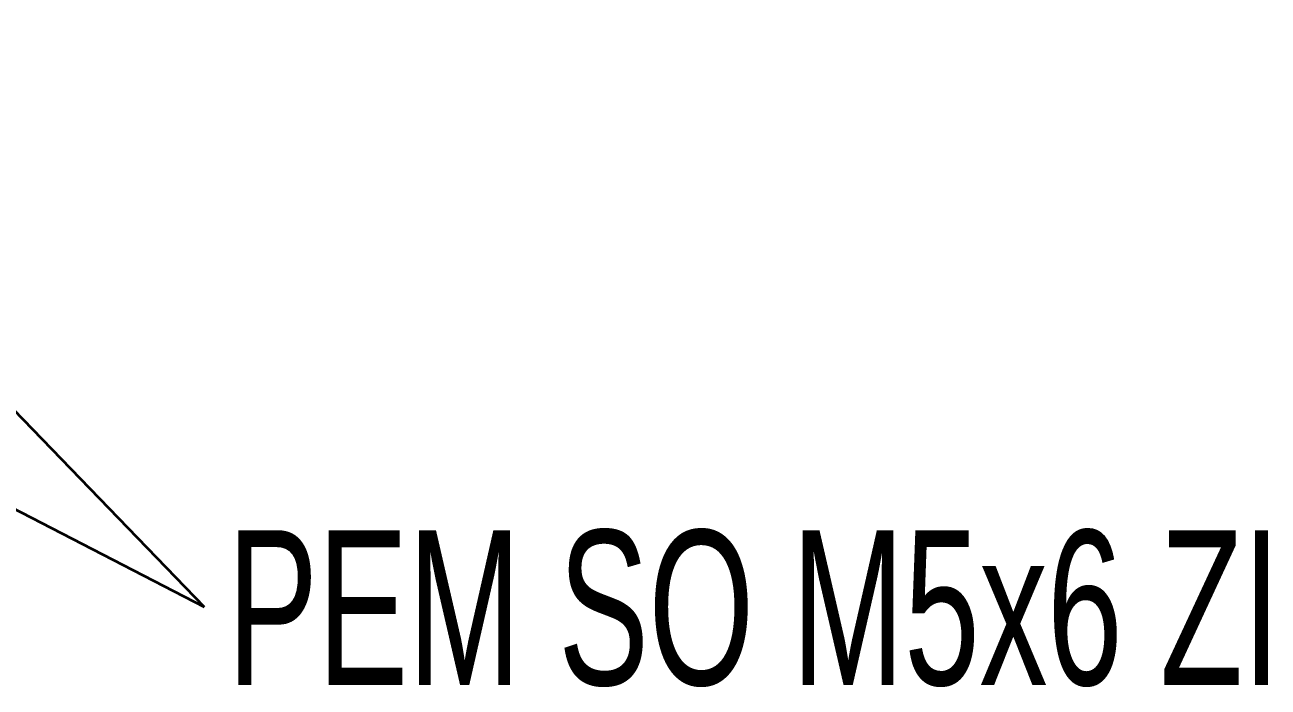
# Model space of a CAD drawing. Header units: millimetres. Extents: x 0 to 415, y 0 to 292.
# Drawn here: x 269.43 to 297.56, y 137.43 to 152.41 of the extents above; entities that cross this region are included whole.
import ezdxf

# ---------------------------------------------------------------- set-up
doc = ezdxf.new("R2010")
doc.units = ezdxf.units.MM
doc.styles.add('SEACAD_txt_shx', font='txt.shx', dxfattribs={"width": 0.75})

# ---------------------------------------------------------------- blocks, each defined once
blk = doc.blocks.new('SEANNOT_GROUP')
at = {"linetype": 'Continuous', "lineweight": 35}
blk.add_hatch(color=7, dxfattribs=at).paths.add_polyline_path([(254.589, 149.616), (251.403, 150.641), (254.084, 148.638)])
at = {"color": 7, "linetype": 'Continuous', "lineweight": 35}
blk.add_lwpolyline([(273.495, 139.237), (251.403, 150.641)], dxfattribs=at)
blk = doc.blocks.new('SEANNOT_GROUP1')
at = {"linetype": 'Continuous', "lineweight": 35}
blk.add_hatch(color=7, dxfattribs=at).paths.add_polyline_path([(263.447, 150.422), (260.756, 152.413), (262.655, 149.657)])
at = {"color": 7, "linetype": 'Continuous', "lineweight": 35}
blk.add_lwpolyline([(273.495, 139.237), (260.756, 152.413)], dxfattribs=at)
blk = doc.blocks.new('SW_NOTE_2')
at = {"insert": (0, 0), "char_height": 3.5, "width": 30.1389, "attachment_point": 1, "style": 'SEACAD_txt_shx'}
blk.add_mtext('{\\fSETxt|b0||i0||c0|p34;\\C7;\\H3.5;\\W0.65424;PEM SO M5x6 ZI}', dxfattribs=at)
blk = doc.blocks.new('SW_NOTE_3')
at = {"insert": (0, 0), "char_height": 3.5, "width": 30.1389, "attachment_point": 1, "style": 'SEACAD_txt_shx'}
blk.add_mtext('{\\fSETxt|b0||i0||c0|p34;\\C7;\\H3.5;\\W0.65424;PEM SO M5x6 ZI}', dxfattribs=at)

msp = doc.modelspace()

# ---------------------------------------------------------------- block references
for name in ['SEANNOT_GROUP1', 'SEANNOT_GROUP']:
    msp.add_blockref(name, (0, 0))
at = {"color": 7}
for name, p in [('SW_NOTE_3', (274.0116, 140.9777)), ('SW_NOTE_2', (274.0204, 140.9783))]:
    msp.add_blockref(name, p, dxfattribs=at)

doc.saveas('drawing.dxf')
